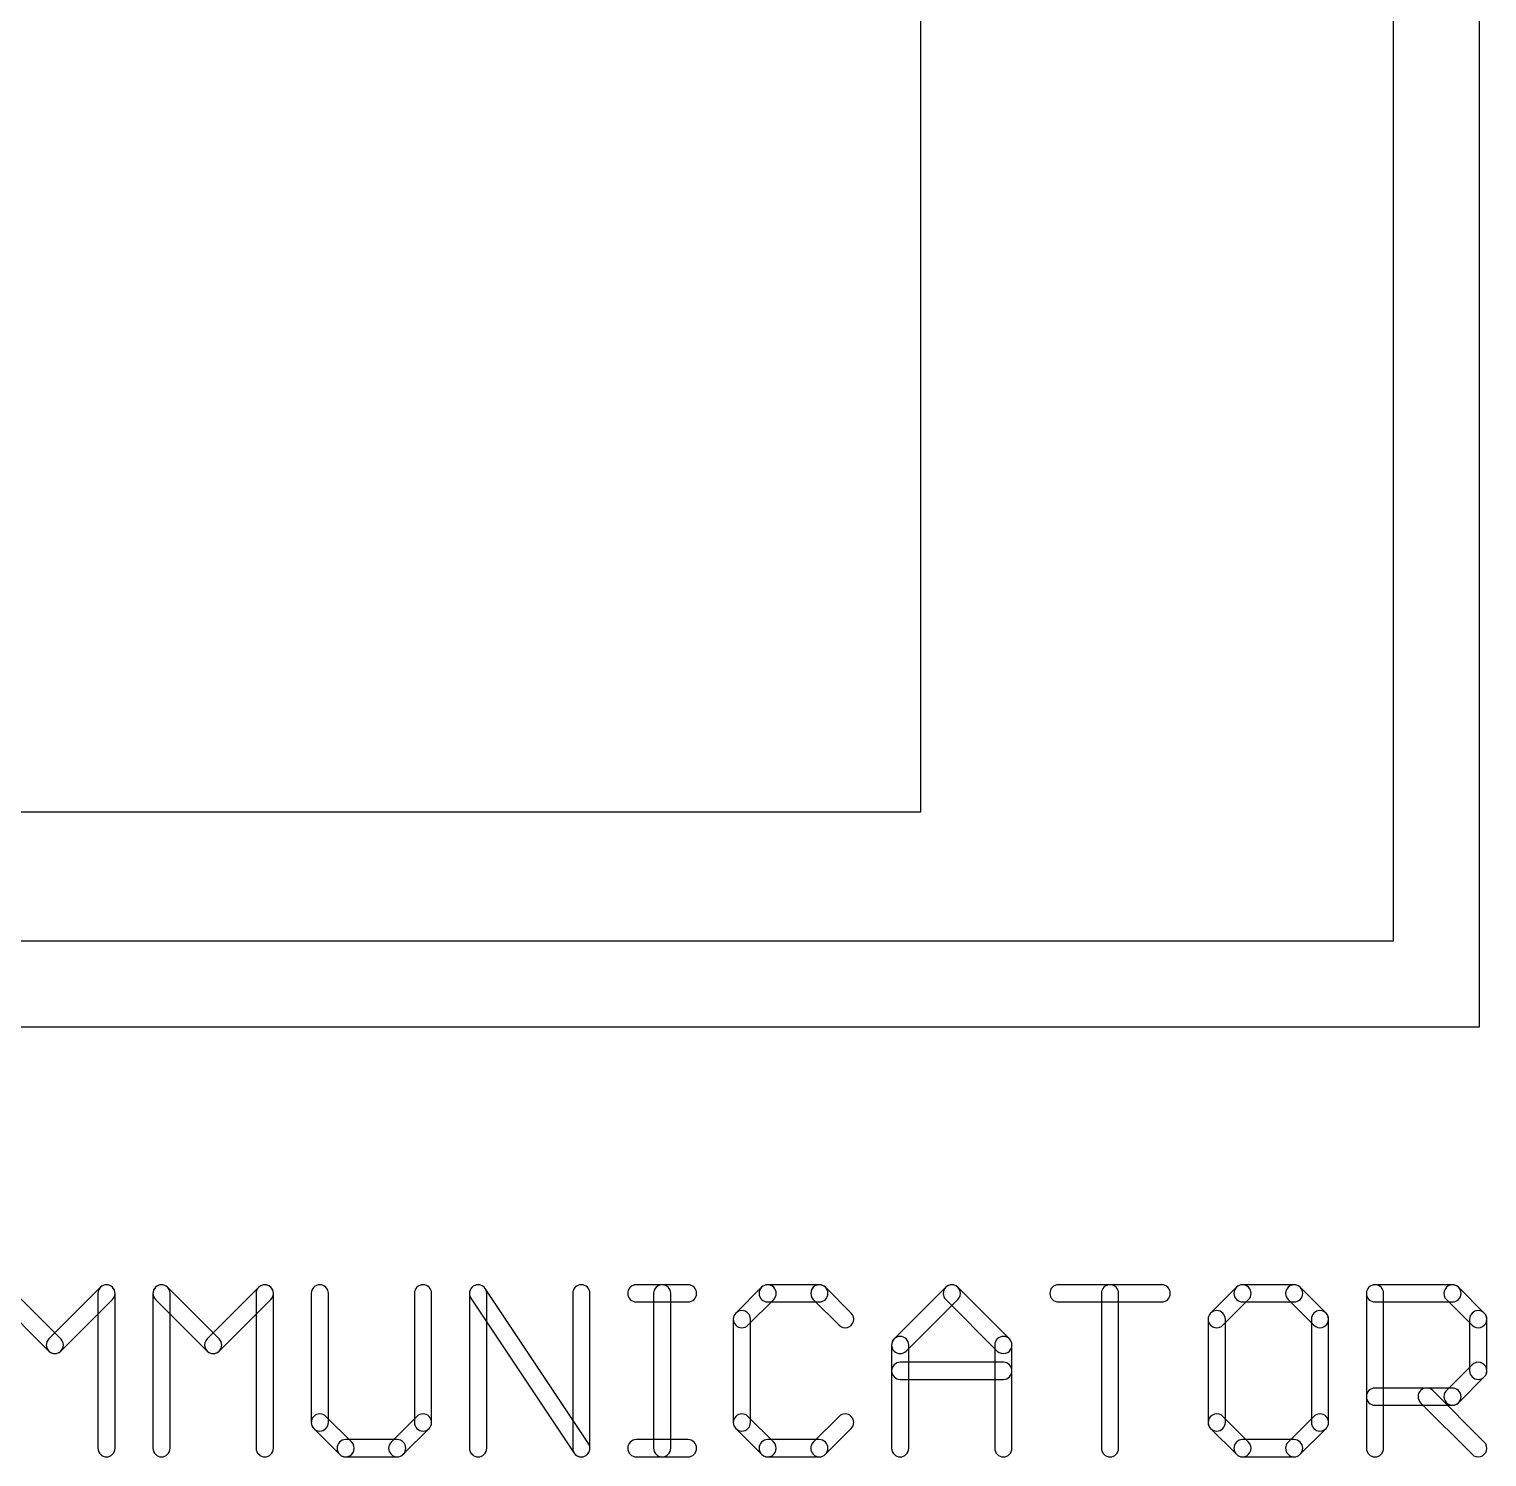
# Model space of a CAD drawing. Extents: x 1.9 to 101, y 1.3 to 100.3.
# Drawn here: x 52.87 to 74.41, y 53.34 to 74.43 of the extents above; entities that cross this region are included whole.
import ezdxf

# ---------------------------------------------------------------- set-up
doc = ezdxf.new("R2010")
doc.units = 0
doc.layers.add('20', color=7, linetype='CONTINUOUS')
doc.layers.add('25', color=6, linetype='CONTINUOUS')

msp = doc.modelspace()

# ---------------------------------------------------------------- linework, layer by layer
at = {"layer": '20'}
for p, q in [((73.025, 93.345), (73.025, 60.96)), ((73.025, 60.96), (29.21, 60.96))]:
    msp.add_line(p, q, dxfattribs=at)
at = {"layer": '25'}
for p, q in [((74.295, 93.98), (74.295, 59.69)), ((66.04, 90.805), (66.04, 62.865)), ((66.04, 62.865), (31.115, 62.865)), ((74.295, 59.69), (28.575, 59.69))]:
    msp.add_line(p, q, dxfattribs=at)
for points in [[(52.3964, 55.6652), (53.159, 54.9025, 1), (53.3386, 55.0821), (52.576, 55.8448, 1)], [(53.3386, 54.9025), (54.1013, 55.6652, 1), (53.9217, 55.8448), (53.159, 55.0821, 1)], [(53.8845, 55.755), (53.8845, 53.467, 1), (54.1385, 53.467), (54.1385, 55.755, 1)], [(54.952, 53.467), (54.952, 55.755, 1), (54.698, 55.755), (54.698, 53.467, 1)], [(54.7352, 55.6652), (55.4978, 54.9025, 1), (55.6774, 55.0821), (54.9148, 55.8448, 1)], [(55.6774, 54.9025), (56.4401, 55.6652, 1), (56.2605, 55.8448), (55.4978, 55.0821, 1)], [(56.2233, 55.755), (56.2233, 53.467, 1), (56.4773, 53.467), (56.4773, 55.755, 1)], [(57.0368, 55.755), (57.0368, 53.8483, 1), (57.2908, 53.8483), (57.2908, 55.755, 1)], [(58.8161, 53.8483), (58.8161, 55.755, 1), (58.5621, 55.755), (58.5621, 53.8483, 1)], [(59.6296, 53.467), (59.6296, 55.755, 1), (59.3756, 55.755), (59.3756, 53.467, 1)], [(59.3969, 55.6845), (60.9222, 53.3966, 1), (61.1335, 53.5374), (59.6082, 55.8254, 1)], [(61.1549, 53.467), (61.1549, 55.755, 1), (60.9009, 55.755), (60.9009, 53.467, 1)], [(61.8414, 55.628), (62.604, 55.628, 1), (62.604, 55.882), (61.8414, 55.882, 1)], [(62.3497, 53.467), (62.3497, 55.755, 1), (62.0957, 55.755), (62.0957, 53.467, 1)], [(63.6921, 55.8448), (63.3108, 55.4634, 1), (63.4904, 55.2838), (63.8717, 55.6652, 1)], [(64.5445, 55.882), (63.7819, 55.882, 1), (63.7819, 55.628), (64.5445, 55.628, 1)], [(65.0157, 55.4634), (64.6343, 55.8448, 1), (64.4547, 55.6652), (64.8361, 55.2838, 1)], [(65.8292, 54.9025), (66.5918, 55.6652, 1), (66.4122, 55.8448), (65.6496, 55.0821, 1)], [(66.4122, 55.6652), (67.1749, 54.9025, 1), (67.3545, 55.0821), (66.5918, 55.8448, 1)], [(68.0782, 55.628), (69.6035, 55.628, 1), (69.6035, 55.882), (68.0782, 55.882, 1)], [(68.9678, 53.467), (68.9678, 55.755, 1), (68.7138, 55.755), (68.7138, 53.467, 1)], [(70.7085, 55.8448), (70.3272, 55.4634, 1), (70.5068, 55.2838), (70.8881, 55.6652, 1)], [(71.5609, 55.882), (70.7983, 55.882, 1), (70.7983, 55.628), (71.5609, 55.628, 1)], [(72.0321, 55.4634), (71.6507, 55.8448, 1), (71.4711, 55.6652), (71.8525, 55.2838, 1)], [(72.8828, 53.467), (72.8828, 55.755, 1), (72.6288, 55.755), (72.6288, 53.467, 1)], [(72.7558, 55.628), (73.8997, 55.628, 1), (73.8997, 55.882), (72.7558, 55.882, 1)], [(73.8099, 55.6652), (74.1913, 55.2838, 1), (74.3709, 55.4634), (73.9895, 55.8448, 1)], [(63.2736, 55.3736), (63.2736, 53.8483, 1), (63.5276, 53.8483), (63.5276, 55.3736, 1)], [(70.29, 55.3736), (70.29, 53.8483, 1), (70.544, 53.8483), (70.544, 55.3736, 1)], [(72.0693, 53.8483), (72.0693, 55.3736, 1), (71.8153, 55.3736), (71.8153, 53.8483, 1)], [(74.1541, 55.3736), (74.1541, 54.611, 1), (74.4081, 54.611), (74.4081, 55.3736, 1)], [(65.8664, 53.467), (65.8664, 54.9923, 1), (65.6124, 54.9923), (65.6124, 53.467, 1)], [(67.1377, 54.9923), (67.1377, 53.467, 1), (67.3917, 53.467), (67.3917, 54.9923, 1)], [(65.7394, 54.484), (67.2647, 54.484, 1), (67.2647, 54.738), (65.7394, 54.738, 1)], [(74.1913, 54.7008), (73.8099, 54.3195, 1), (73.9895, 54.1398), (74.3709, 54.5212, 1)], [(73.8997, 54.3567), (72.7558, 54.3567, 1), (72.7558, 54.1026), (73.8997, 54.1026, 1)], [(73.4286, 54.1398), (74.1913, 53.3772, 1), (74.3709, 53.5568), (73.6082, 54.3195, 1)], [(57.074, 53.7585), (57.4553, 53.3772, 1), (57.6349, 53.5568), (57.2536, 53.9381, 1)], [(58.3975, 53.3772), (58.7789, 53.7585, 1), (58.5993, 53.9381), (58.2179, 53.5568, 1)], [(63.3108, 53.7585), (63.6921, 53.3772, 1), (63.8717, 53.5568), (63.4904, 53.9381, 1)], [(64.6343, 53.3772), (65.0157, 53.7585, 1), (64.8361, 53.9381), (64.4547, 53.5568, 1)], [(70.3272, 53.7585), (70.7085, 53.3772, 1), (70.8881, 53.5568), (70.5068, 53.9381, 1)], [(71.6507, 53.3772), (72.0321, 53.7585, 1), (71.8525, 53.9381), (71.4711, 53.5568, 1)], [(57.5451, 53.34), (58.3077, 53.34, 1), (58.3077, 53.594), (57.5451, 53.594, 1)], [(61.8414, 53.34), (62.604, 53.34, 1), (62.604, 53.594), (61.8414, 53.594, 1)], [(63.7819, 53.34), (64.5445, 53.34, 1), (64.5445, 53.594), (63.7819, 53.594, 1)], [(70.7983, 53.34), (71.5609, 53.34, 1), (71.5609, 53.594), (70.7983, 53.594, 1)]]:
    msp.add_lwpolyline(points, format="xyb", close=True, dxfattribs=at)

doc.saveas('drawing.dxf')
